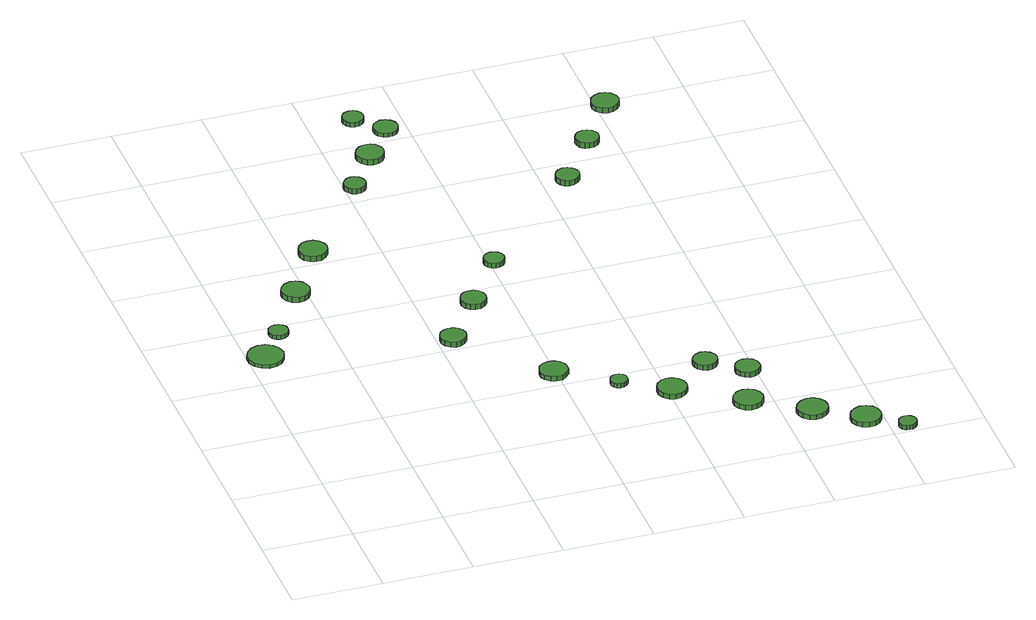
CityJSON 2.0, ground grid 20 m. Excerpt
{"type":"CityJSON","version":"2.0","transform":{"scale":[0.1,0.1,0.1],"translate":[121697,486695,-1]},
"CityObjects":{
"tree1":{"type":"SolitaryVegetationObject","geometry":[{"type":"MultiSurface","lod":"1","boundaries":[[[0,1,2,3,4,5,6,7,8,9,10,11,12,13,14]],[[15,16,17,18,19,20,21,22,23,24,25,26,27,28,29]],[[0,29,28,1]],[[1,28,27,2]],[[2,27,26,3]],[[3,26,25,4]],[[4,25,24,5]],[[5,24,23,6]],[[6,23,22,7]],[[7,22,21,8]],[[8,21,20,9]],[[9,20,19,10]],[[10,19,18,11]],[[11,18,17,12]],[[12,17,16,13]],[[13,16,15,14]],[[14,15,29,0]]]}]},
"tree2":{"type":"SolitaryVegetationObject","geometry":[{"type":"MultiSurface","lod":"1","boundaries":[[[30,31,32,33,34,35,36,37,38,39,40,41,42,43,44]],[[45,46,47,48,49,50,51,52,53,54,55,56,57,58,59]],[[30,59,58,31]],[[31,58,57,32]],[[32,57,56,33]],[[33,56,55,34]],[[34,55,54,35]],[[35,54,53,36]],[[36,53,52,37]],[[37,52,51,38]],[[38,51,50,39]],[[39,50,49,40]],[[40,49,48,41]],[[41,48,47,42]],[[42,47,46,43]],[[43,46,45,44]],[[44,45,59,30]]]}]},
"tree3":{"type":"SolitaryVegetationObject","geometry":[{"type":"MultiSurface","lod":"1","boundaries":[[[60,61,62,63,64,65,66,67,68,69,70,71,72,73,74]],[[75,76,77,78,79,80,81,82,83,84,85,86,87,88,89]],[[60,89,88,61]],[[61,88,87,62]],[[62,87,86,63]],[[63,86,85,64]],[[64,85,84,65]],[[65,84,83,66]],[[66,83,82,67]],[[67,82,81,68]],[[68,81,80,69]],[[69,80,79,70]],[[70,79,78,71]],[[71,78,77,72]],[[72,77,76,73]],[[73,76,75,74]],[[74,75,89,60]]]}]},
"tree4":{"type":"SolitaryVegetationObject","geometry":[{"type":"MultiSurface","lod":"1","boundaries":[[[90,91,92,93,94,95,96,97,98,99,100,101,102,103,104]],[[105,106,107,108,109,110,111,112,113,114,115,116,117,118,119]],[[90,119,118,91]],[[91,118,117,92]],[[92,117,116,93]],[[93,116,115,94]],[[94,115,114,95]],[[95,114,113,96]],[[96,113,112,97]],[[97,112,111,98]],[[98,111,110,99]],[[99,110,109,100]],[[100,109,108,101]],[[101,108,107,102]],[[102,107,106,103]],[[103,106,105,104]],[[104,105,119,90]]]}]},
"tree5":{"type":"SolitaryVegetationObject","geometry":[{"type":"MultiSurface","lod":"1","boundaries":[[[120,121,122,123,124,125,126,127,128,129,130,131,132,133,134]],[[135,136,137,138,139,140,141,142,143,144,145,146,147,148,149]],[[120,149,148,121]],[[121,148,147,122]],[[122,147,146,123]],[[123,146,145,124]],[[124,145,144,125]],[[125,144,143,126]],[[126,143,142,127]],[[127,142,141,128]],[[128,141,140,129]],[[129,140,139,130]],[[130,139,138,131]],[[131,138,137,132]],[[132,137,136,133]],[[133,136,135,134]],[[134,135,149,120]]]}]},
"tree6":{"type":"SolitaryVegetationObject","geometry":[{"type":"MultiSurface","lod":"1","boundaries":[[[150,151,152,153,154,155,156,157,158,159,160,161,162,163,164]],[[165,166,167,168,169,170,171,172,173,174,175,176,177,178,179]],[[150,179,178,151]],[[151,178,177,152]],[[152,177,176,153]],[[153,176,175,154]],[[154,175,174,155]],[[155,174,173,156]],[[156,173,172,157]],[[157,172,171,158]],[[158,171,170,159]],[[159,170,169,160]],[[160,169,168,161]],[[161,168,167,162]],[[162,167,166,163]],[[163,166,165,164]],[[164,165,179,150]]]}]},
"tree7":{"type":"SolitaryVegetationObject","geometry":[{"type":"MultiSurface","lod":"1","boundaries":[[[180,181,182,183,184,185,186,187,188,189,190,191,192,193,194]],[[195,196,197,198,199,200,201,202,203,204,205,206,207,208,209]],[[180,209,208,181]],[[181,208,207,182]],[[182,207,206,183]],[[183,206,205,184]],[[184,205,204,185]],[[185,204,203,186]],[[186,203,202,187]],[[187,202,201,188]],[[188,201,200,189]],[[189,200,199,190]],[[190,199,198,191]],[[191,198,197,192]],[[192,197,196,193]],[[193,196,195,194]],[[194,195,209,180]]]}]},
"tree8":{"type":"SolitaryVegetationObject","geometry":[{"type":"MultiSurface","lod":"1","boundaries":[[[210,211,212,213,214,215,216,217,218,219,220,221,222,223,224]],[[225,226,227,228,229,230,231,232,233,234,235,236,237,238,239]],[[210,239,238,211]],[[211,238,237,212]],[[212,237,236,213]],[[213,236,235,214]],[[214,235,234,215]],[[215,234,233,216]],[[216,233,232,217]],[[217,232,231,218]],[[218,231,230,219]],[[219,230,229,220]],[[220,229,228,221]],[[221,228,227,222]],[[222,227,226,223]],[[223,226,225,224]],[[224,225,239,210]]]}]},
"tree9":{"type":"SolitaryVegetationObject","geometry":[{"type":"MultiSurface","lod":"1","boundaries":[[[240,241,242,243,244,245,246,247,248,249,250,251,252,253,254]],[[255,256,257,258,259,260,261,262,263,264,265,266,267,268,269]],[[240,269,268,241]],[[241,268,267,242]],[[242,267,266,243]],[[243,266,265,244]],[[244,265,264,245]],[[245,264,263,246]],[[246,263,262,247]],[[247,262,261,248]],[[248,261,260,249]],[[249,260,259,250]],[[250,259,258,251]],[[251,258,257,252]],[[252,257,256,253]],[[253,256,255,254]],[[254,255,269,240]]]}]},
"tree10":{"type":"SolitaryVegetationObject","geometry":[{"type":"MultiSurface","lod":"1","boundaries":[[[270,271,272,273,274,275,276,277,278,279,280,281,282,283,284]],[[285,286,287,288,289,290,291,292,293,294,295,296,297,298,299]],[[270,299,298,271]],[[271,298,297,272]],[[272,297,296,273]],[[273,296,295,274]],[[274,295,294,275]],[[275,294,293,276]],[[276,293,292,277]],[[277,292,291,278]],[[278,291,290,279]],[[279,290,289,280]],[[280,289,288,281]],[[281,288,287,282]],[[282,287,286,283]],[[283,286,285,284]],[[284,285,299,270]]]}]},
"tree11":{"type":"SolitaryVegetationObject","geometry":[{"type":"MultiSurface","lod":"1","boundaries":[[[300,301,302,303,304,305,306,307,308,309,310,311,312,313,314]],[[315,316,317,318,319,320,321,322,323,324,325,326,327,328,329]],[[300,329,328,301]],[[301,328,327,302]],[[302,327,326,303]],[[303,326,325,304]],[[304,325,324,305]],[[305,324,323,306]],[[306,323,322,307]],[[307,322,321,308]],[[308,321,320,309]],[[309,320,319,310]],[[310,319,318,311]],[[311,318,317,312]],[[312,317,316,313]],[[313,316,315,314]],[[314,315,329,300]]]}]},
"tree12":{"type":"SolitaryVegetationObject","geometry":[{"type":"MultiSurface","lod":"1","boundaries":[[[330,331,332,333,334,335,336,337,338,339,340,341,342,343,344]],[[345,346,347,348,349,350,351,352,353,354,355,356,357,358,359]],[[330,359,358,331]],[[331,358,357,332]],[[332,357,356,333]],[[333,356,355,334]],[[334,355,354,335]],[[335,354,353,336]],[[336,353,352,337]],[[337,352,351,338]],[[338,351,350,339]],[[339,350,349,340]],[[340,349,348,341]],[[341,348,347,342]],[[342,347,346,343]],[[343,346,345,344]],[[344,345,359,330]]]}]},
"tree13":{"type":"SolitaryVegetationObject","geometry":[{"type":"MultiSurface","lod":"1","boundaries":[[[360,361,362,363,364,365,366,367,368,369,370,371,372,373,374]],[[375,376,377,378,379,380,381,382,383,384,385,386,387,388,389]],[[360,389,388,361]],[[361,388,387,362]],[[362,387,386,363]],[[363,386,385,364]],[[364,385,384,365]],[[365,384,383,366]],[[366,383,382,367]],[[367,382,381,368]],[[368,381,380,369]],[[369,380,379,370]],[[370,379,378,371]],[[371,378,377,372]],[[372,377,376,373]],[[373,376,375,374]],[[374,375,389,360]]]}]},
"tree14":{"type":"SolitaryVegetationObject","geometry":[{"type":"MultiSurface","lod":"1","boundaries":[[[390,391,392,393,394,395,396,397,398,399,400,401,402,403,404]],[[405,406,407,408,409,410,411,412,413,414,415,416,417,418,419]],[[390,419,418,391]],[[391,418,417,392]],[[392,417,416,393]],[[393,416,415,394]],[[394,415,414,395]],[[395,414,413,396]],[[396,413,412,397]],[[397,412,411,398]],[[398,411,410,399]],[[399,410,409,400]],[[400,409,408,401]],[[401,408,407,402]],[[402,407,406,403]],[[403,406,405,404]],[[404,405,419,390]]]}]},
"tree15":{"type":"SolitaryVegetationObject","geometry":[{"type":"MultiSurface","lod":"1","boundaries":[[[420,421,422,423,424,425,426,427,428,429,430,431,432,433,434]],[[435,436,437,438,439,440,441,442,443,444,445,446,447,448,449]],[[420,449,448,421]],[[421,448,447,422]],[[422,447,446,423]],[[423,446,445,424]],[[424,445,444,425]],[[425,444,443,426]],[[426,443,442,427]],[[427,442,441,428]],[[428,441,440,429]],[[429,440,439,430]],[[430,439,438,431]],[[431,438,437,432]],[[432,437,436,433]],[[433,436,435,434]],[[434,435,449,420]]]}]},
"tree16":{"type":"SolitaryVegetationObject","geometry":[{"type":"MultiSurface","lod":"1","boundaries":[[[450,451,452,453,454,455,456,457,458,459,460,461,462,463,464]],[[465,466,467,468,469,470,471,472,473,474,475,476,477,478,479]],[[450,479,478,451]],[[451,478,477,452]],[[452,477,476,453]],[[453,476,475,454]],[[454,475,474,455]],[[455,474,473,456]],[[456,473,472,457]],[[457,472,471,458]],[[458,471,470,459]],[[459,470,469,460]],[[460,469,468,461]],[[461,468,467,462]],[[462,467,466,463]],[[463,466,465,464]],[[464,465,479,450]]]}]},
"tree17":{"type":"SolitaryVegetationObject","geometry":[{"type":"MultiSurface","lod":"1","boundaries":[[[480,481,482,483,484,485,486,487,488,489,490,491,492,493,494]],[[495,496,497,498,499,500,501,502,503,504,505,506,507,508,509]],[[480,509,508,481]],[[481,508,507,482]],[[482,507,506,483]],[[483,506,505,484]],[[484,505,504,485]],[[485,504,503,486]],[[486,503,502,487]],[[487,502,501,488]],[[488,501,500,489]],[[489,500,499,490]],[[490,499,498,491]],[[491,498,497,492]],[[492,497,496,493]],[[493,496,495,494]],[[494,495,509,480]]]}]},
"tree18":{"type":"SolitaryVegetationObject","geometry":[{"type":"MultiSurface","lod":"1","boundaries":[[[510,511,512,513,514,515,516,517,518,519,520,521,522,523,524]],[[525,526,527,528,529,530,531,532,533,534,535,536,537,538,539]],[[510,539,538,511]],[[511,538,537,512]],[[512,537,536,513]],[[513,536,535,514]],[[514,535,534,515]],[[515,534,533,516]],[[516,533,532,517]],[[517,532,531,518]],[[518,531,530,519]],[[519,530,529,520]],[[520,529,528,521]],[[521,528,527,522]],[[522,527,526,523]],[[523,526,525,524]],[[524,525,539,510]]]}]},
"tree19":{"type":"SolitaryVegetationObject","geometry":[{"type":"MultiSurface","lod":"1","boundaries":[[[540,541,542,543,544,545,546,547,548,549,550,551,552,553,554]],[[555,556,557,558,559,560,561,562,563,564,565,566,567,568,569]],[[540,569,568,541]],[[541,568,567,542]],[[542,567,566,543]],[[543,566,565,544]],[[544,565,564,545]],[[545,564,563,546]],[[546,563,562,547]],[[547,562,561,548]],[[548,561,560,549]],[[549,560,559,550]],[[550,559,558,551]],[[551,558,557,552]],[[552,557,556,553]],[[553,556,555,554]],[[554,555,569,540]]]}]},
"tree20":{"type":"SolitaryVegetationObject","geometry":[{"type":"MultiSurface","lod":"1","boundaries":[[[570,571,572,573,574,575,576,577,578,579,580,581,582,583,584]],[[585,586,587,588,589,590,591,592,593,594,595,596,597,598,599]],[[570,599,598,571]],[[571,598,597,572]],[[572,597,596,573]],[[573,596,595,574]],[[574,595,594,575]],[[575,594,593,576]],[[576,593,592,577]],[[577,592,591,578]],[[578,591,590,579]],[[579,590,589,580]],[[580,589,588,581]],[[581,588,587,582]],[[582,587,586,583]],[[583,586,585,584]],[[584,585,599,570]]]}]},
"tree21":{"type":"SolitaryVegetationObject","geometry":[{"type":"MultiSurface","lod":"1","boundaries":[[[600,601,602,603,604,605,606,607,608,609,610,611,612,613,614]],[[615,616,617,618,619,620,621,622,623,624,625,626,627,628,629]],[[600,629,628,601]],[[601,628,627,602]],[[602,627,626,603]],[[603,626,625,604]],[[604,625,624,605]],[[605,624,623,606]],[[606,623,622,607]],[[607,622,621,608]],[[608,621,620,609]],[[609,620,619,610]],[[610,619,618,611]],[[611,618,617,612]],[[612,617,616,613]],[[613,616,615,614]],[[614,615,629,600]]]}]},
"tree22":{"type":"SolitaryVegetationObject","geometry":[{"type":"MultiSurface","lod":"1","boundaries":[[[630,631,632,633,634,635,636,637,638,639,640,641,642,643,644]],[[645,646,647,648,649,650,651,652,653,654,655,656,657,658,659]],[[630,659,658,631]],[[631,658,657,632]],[[632,657,656,633]],[[633,656,655,634]],[[634,655,654,635]],[[635,654,653,636]],[[636,653,652,637]],[[637,652,651,638]],[[638,651,650,639]],[[639,650,649,640]],[[640,649,648,641]],[[641,648,647,642]],[[642,647,646,643]],[[643,646,645,644]],[[644,645,659,630]]]}]},
"tree23":{"type":"SolitaryVegetationObject","geometry":[{"type":"MultiSurface","lod":"1","boundaries":[[[660,661,662,663,664,665,666,667,668,669,670,671,672,673,674]],[[675,676,677,678,679,680,681,682,683,684,685,686,687,688,689]],[[660,689,688,661]],[[661,688,687,662]],[[662,687,686,663]],[[663,686,685,664]],[[664,685,684,665]],[[665,684,683,666]],[[666,683,682,667]],[[667,682,681,668]],[[668,681,680,669]],[[669,680,679,670]],[[670,679,678,671]],[[671,678,677,672]],[[672,677,676,673]],[[673,676,675,674]],[[674,675,689,660]]]}]}
},
"vertices":[
[79,693,16],[75,709,16],[66,722,16],[51,731,16],[35,732,16],[19,727,16],[7,716,16],[0,701,16],[0,685,16],[7,670,16],[19,659,16],[35,653,16],[51,655,16],[66,663,16],[75,677,16],[75,677,8],[66,663,8],[51,655,8],[35,653,8],[19,659,8],[7,670,8],[0,685,8],[0,701,8],[7,716,8],[19,727,8],[35,732,8],[51,731,8],[66,722,8],[75,709,8],[79,693,8],
[116,773,17],[114,782,17],[109,789,17],[101,793,17],[92,794,17],[83,792,17],[76,785,17],[73,777,17],[73,768,17],[76,760,17],[83,754,17],[92,751,17],[101,752,17],[109,757,17],[114,764,17],[114,764,8],[109,757,8],[101,752,8],[92,751,8],[83,754,8],[76,760,8],[73,768,8],[73,777,8],[76,785,8],[83,792,8],[92,794,8],[101,793,8],[109,789,8],[114,782,8],[116,773,8],
[207,903,21],[204,916,21],[197,927,21],[186,933,21],[173,935,21],[160,930,21],[151,922,21],[145,910,21],[145,897,21],[151,885,21],[160,877,21],[173,872,21],[186,874,21],[197,880,21],[204,891,21],[204,891,8],[197,880,8],[186,874,8],[173,872,8],[160,877,8],[151,885,8],[145,897,8],[145,910,8],[151,922,8],[160,930,8],[173,935,8],[186,933,8],[197,927,8],[204,916,8],[207,903,8],
[288,1030,28],[285,1042,28],[277,1053,28],[266,1060,28],[253,1061,28],[241,1057,28],[231,1048,28],[226,1036,28],[226,1023,28],[231,1011,28],[241,1003,28],[253,999,28],[266,1000,28],[277,1007,28],[285,1017,28],[285,1017,15],[277,1007,15],[266,1000,15],[253,999,15],[241,1003,15],[231,1011,15],[226,1023,15],[226,1036,15],[231,1048,15],[241,1057,15],[253,1061,15],[266,1060,15],[277,1053,15],[285,1042,15],[288,1030,15],
[464,636,19],[461,647,19],[454,657,19],[444,663,19],[432,664,19],[421,660,19],[412,653,19],[407,642,19],[407,630,19],[412,619,19],[421,611,19],[432,607,19],[444,609,19],[454,615,19],[461,624,19],[461,624,7],[454,615,7],[444,609,7],[432,607,7],[421,611,7],[412,619,7],[407,630,7],[407,642,7],[412,653,7],[421,660,7],[432,664,7],[444,663,7],[454,657,7],[461,647,7],[464,636,7],
[625,447,19],[623,459,19],[615,470,19],[604,476,19],[591,477,19],[579,473,19],[569,465,19],[564,453,19],[564,440,19],[569,429,19],[579,420,19],[591,416,19],[604,417,19],[615,424,19],[623,434,19],[623,434,8],[615,424,8],[604,417,8],[591,416,8],[579,420,8],[569,429,8],[564,440,8],[564,453,8],[569,465,8],[579,473,8],[591,477,8],[604,476,8],[615,470,8],[623,459,8],[625,447,8],
[548,758,20],[546,769,20],[539,778,20],[529,784,20],[517,785,20],[506,782,20],[498,774,20],[493,763,20],[493,752,20],[498,741,20],[506,734,20],[517,730,20],[529,731,20],[539,737,20],[546,746,20],[546,746,7],[539,737,7],[529,731,7],[517,730,7],[506,734,7],[498,741,7],[493,752,7],[493,763,7],[498,774,7],[506,782,7],[517,785,7],[529,784,7],[539,778,7],[546,769,7],[548,758,7],
[442,1237,30],[440,1247,30],[434,1255,30],[425,1260,30],[415,1261,30],[406,1258,30],[399,1251,30],[394,1242,30],[394,1232,30],[399,1223,30],[406,1216,30],[415,1213,30],[425,1214,30],[434,1219,30],[440,1227,30],[440,1227,18],[434,1219,18],[425,1214,18],[415,1213,18],[406,1216,18],[399,1223,18],[394,1232,18],[394,1242,18],[399,1251,18],[406,1258,18],[415,1261,18],[425,1260,18],[434,1255,18],[440,1247,18],[442,1237,18],
[731,367,19],[730,375,19],[725,381,19],[718,385,19],[710,386,19],[703,383,19],[697,378,19],[694,371,19],[694,363,19],[697,356,19],[703,350,19],[710,348,19],[718,349,19],[725,353,19],[730,359,19],[730,359,8],[725,353,8],[718,349,8],[710,348,8],[703,350,8],[697,356,8],[694,363,8],[694,371,8],[697,378,8],[703,383,8],[710,386,8],[718,385,8],[725,381,8],[730,375,8],[731,367,8],
[631,884,23],[629,893,23],[623,901,23],[615,905,23],[606,906,23],[597,903,23],[590,897,23],[586,889,23],[586,879,23],[590,871,23],[597,864,23],[606,861,23],[615,862,23],[623,867,23],[629,875,23],[629,875,11],[623,867,11],[615,862,11],[606,861,11],[597,864,11],[590,871,11],[586,879,11],[586,889,11],[590,897,11],[597,903,11],[606,906,11],[615,905,11],[623,901,11],[629,893,11],[631,884,11],
[521,1352,21],[518,1364,21],[511,1375,21],[500,1381,21],[487,1382,21],[475,1378,21],[466,1370,21],[460,1358,21],[460,1346,21],[466,1334,21],[475,1325,21],[487,1322,21],[500,1323,21],[511,1329,21],[518,1340,21],[518,1340,8],[511,1329,8],[500,1323,8],[487,1322,8],[475,1325,8],[466,1334,8],[460,1346,8],[460,1358,8],[466,1370,8],[475,1378,8],[487,1382,8],[500,1381,8],[511,1375,8],[518,1364,8],[521,1352,8],
[842,305,19],[839,318,19],[831,329,19],[819,336,19],[806,338,19],[793,333,19],[783,324,19],[777,312,19],[777,298,19],[783,286,19],[793,277,19],[806,272,19],[819,274,19],[831,281,19],[839,292,19],[839,292,8],[831,281,8],[819,274,8],[806,272,8],[793,277,8],[783,286,8],[777,298,8],[777,312,8],[783,324,8],[793,333,8],[806,338,8],[819,336,8],[831,329,8],[839,318,8],[842,305,8],
[523,1495,18],[521,1505,18],[516,1513,18],[507,1518,18],[498,1519,18],[488,1516,18],[481,1509,18],[477,1500,18],[477,1491,18],[481,1482,18],[488,1475,18],[498,1472,18],[507,1473,18],[516,1478,18],[521,1486,18],[521,1486,7],[516,1478,7],[507,1473,7],[498,1472,7],[488,1475,7],[481,1482,7],[477,1491,7],[477,1500,7],[481,1509,7],[488,1516,7],[498,1519,7],[507,1518,7],[516,1513,7],[521,1505,7],[523,1495,7],
[581,1441,16],[579,1452,16],[572,1461,16],[562,1466,16],[551,1468,16],[541,1464,16],[532,1457,16],[528,1446,16],[528,1435,16],[532,1425,16],[541,1417,16],[551,1414,16],[562,1415,16],[572,1420,16],[579,1430,16],[579,1430,7],[572,1420,7],[562,1415,7],[551,1414,7],[541,1417,7],[532,1425,7],[528,1435,7],[528,1446,7],[532,1457,7],[541,1464,7],[551,1468,7],[562,1466,7],[572,1461,7],[579,1452,7],[581,1441,7],
[980,214,19],[977,227,19],[969,238,19],[957,245,19],[944,246,19],[931,242,19],[921,233,19],[915,221,19],[915,207,19],[921,195,19],[931,186,19],[944,182,19],[957,183,19],[969,190,19],[977,201,19],[977,201,8],[969,190,8],[957,183,8],[944,182,8],[931,186,8],[921,195,8],[915,207,8],[915,221,8],[921,233,8],[931,242,8],[944,246,8],[957,245,8],[969,238,8],[977,227,8],[980,214,8],
[934,380,21],[932,391,21],[925,400,21],[916,406,21],[904,407,21],[894,403,21],[886,396,21],[881,386,21],[881,375,21],[886,364,21],[894,357,21],[904,353,21],[916,355,21],[925,360,21],[932,369,21],[932,369,9],[925,360,9],[916,355,9],[904,353,9],[894,357,9],[886,364,9],[881,375,9],[881,386,9],[886,396,9],[894,403,9],[904,407,9],[916,406,9],[925,400,9],[932,391,9],[934,380,9],
[1011,328,20],[1009,339,20],[1002,348,20],[992,354,20],[981,355,20],[970,352,20],[962,344,20],[957,334,20],[957,323,20],[962,312,20],[970,305,20],[981,301,20],[992,303,20],[1002,308,20],[1009,317,20],[1009,317,8],[1002,308,8],[992,303,8],[981,301,8],[970,305,8],[962,312,8],[957,323,8],[957,334,8],[962,344,8],[970,352,8],[981,355,8],[992,354,8],[1002,348,8],[1009,339,8],[1011,328,8],
[1098,138,19],[1095,151,19],[1087,162,19],[1075,170,19],[1061,171,19],[1048,167,19],[1037,157,19],[1031,145,19],[1031,131,19],[1037,118,19],[1048,108,19],[1061,104,19],[1075,106,19],[1087,113,19],[1095,124,19],[1095,124,8],[1087,113,8],[1075,106,8],[1061,104,8],[1048,108,8],[1037,118,8],[1031,131,8],[1031,145,8],[1037,157,8],[1048,167,8],[1061,171,8],[1075,170,8],[1087,162,8],[1095,151,8],[1098,138,8],
[1194,75,19],[1192,88,19],[1184,99,19],[1172,106,19],[1158,108,19],[1145,103,19],[1134,94,19],[1129,82,19],[1129,68,19],[1134,55,19],[1145,46,19],[1158,42,19],[1172,43,19],[1184,50,19],[1192,61,19],[1192,61,8],[1184,50,8],[1172,43,8],[1158,42,8],[1145,46,8],[1134,55,8],[1129,68,8],[1129,82,8],[1134,94,8],[1145,103,8],[1158,108,8],[1172,106,8],[1184,99,8],[1192,88,8],[1194,75,8],
[881,1136,24],[879,1146,24],[872,1155,24],[863,1160,24],[852,1162,24],[842,1158,24],[834,1151,24],[830,1141,24],[830,1131,24],[834,1121,24],[842,1114,24],[852,1110,24],[863,1112,24],[872,1117,24],[879,1125,24],[879,1125,11],[872,1117,11],[863,1112,11],[852,1110,11],[842,1114,11],[834,1121,11],[830,1131,11],[830,1141,11],[834,1151,11],[842,1158,11],[852,1162,11],[863,1160,11],[872,1155,11],[879,1146,11],[881,1136,11],
[1257,24,19],[1255,32,19],[1250,39,19],[1243,43,19],[1235,43,19],[1228,41,19],[1221,36,19],[1218,28,19],[1218,20,19],[1221,12,19],[1228,7,19],[1235,5,19],[1243,5,19],[1250,9,19],[1255,16,19],[1255,16,8],[1250,9,8],[1243,5,8],[1235,5,8],[1228,7,8],[1221,12,8],[1218,20,8],[1218,28,8],[1221,36,8],[1228,41,8],[1235,43,8],[1243,43,8],[1250,39,8],[1255,32,8],[1257,24,8],
[967,1263,21],[965,1274,21],[958,1282,21],[949,1288,21],[939,1289,21],[928,1286,21],[920,1278,21],[916,1269,21],[916,1258,21],[920,1248,21],[928,1241,21],[939,1238,21],[949,1239,21],[958,1244,21],[965,1253,21],[965,1253,8],[958,1244,8],[949,1239,8],[939,1238,8],[928,1241,8],[920,1248,8],[916,1258,8],[916,1269,8],[920,1278,8],[928,1286,8],[939,1289,8],[949,1288,8],[958,1282,8],[965,1274,8],[967,1263,8],
[1051,1384,20],[1049,1396,20],[1041,1407,20],[1030,1413,20],[1018,1414,20],[1006,1410,20],[996,1402,20],[991,1390,20],[991,1378,20],[996,1366,20],[1006,1358,20],[1018,1354,20],[1030,1355,20],[1041,1362,20],[1049,1372,20],[1049,1372,8],[1041,1362,8],[1030,1355,8],[1018,1354,8],[1006,1358,8],[996,1366,8],[991,1378,8],[991,1390,8],[996,1402,8],[1006,1410,8],[1018,1414,8],[1030,1413,8],[1041,1407,8],[1049,1396,8],[1051,1384,8]
]}
